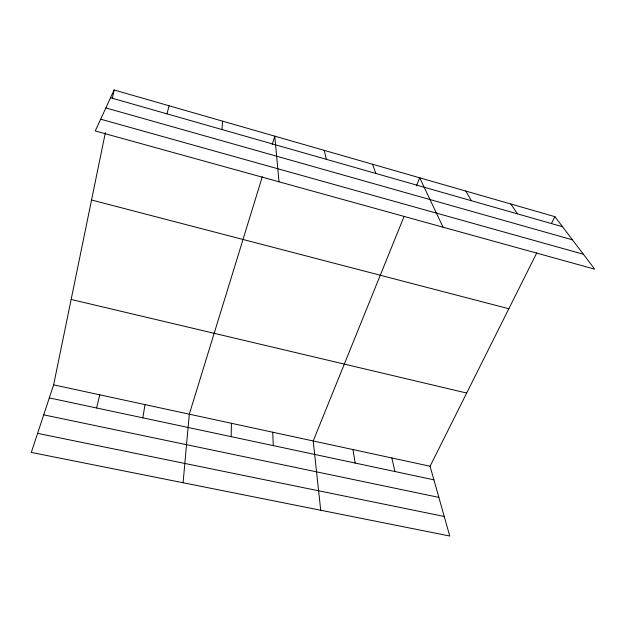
<?xml version="1.0" encoding="UTF-8"?>
<svg xmlns="http://www.w3.org/2000/svg" width="626" height="626" viewBox="0 0 626 626"><rect width="100%" height="100%" fill="white"/><g stroke="black" fill="none" stroke-linecap="round" stroke-linejoin="round"><path stroke-width="0.94" d="M231.143 436.635L231.424 423.286M221.987 129.543L222.574 121.147M183.082 482.748L189.302 414.177L262.349 176.602M142.822 417.824L145.021 404.607M536.772 252.873L430.078 466.237L449.742 536.02L31.3 452.426L53.625 384.849L105.379 132.61M112.375 98.509L114.12 89.98L554.879 216.659L594.7 269.164L95.246 130.951L114.12 89.98M96.568 407.972L99.8 394.834M166.993 113.854L169.036 105.763M272.24 144.426L274.783 136.155L279 181.806M404.099 216.377L313.203 440.97L320.723 510.245M416.439 185.875L419.71 177.807L443.075 227.207M551.428 223.552L554.879 216.659M37.599 433.356L444.233 516.466M43.71 414.85L438.857 497.388M49.305 397.909L433.912 479.829M53.625 384.849L430.078 466.237M71.137 299.463L466.675 393.05M91.552 199.999L508.828 308.743M100.669 119.183L583.385 254.242M105.857 107.922L572.461 239.836M110.544 97.742L562.516 226.722M510.839 203.998L517.467 213.865M465.799 191.055L471.37 200.711M372.533 164.247L375.835 173.449M324.237 150.365L326.326 159.317M391.868 457.974L394.936 471.527M352.915 449.554L355.192 463.06M272.717 432.214L273.319 445.626"/></g></svg>
